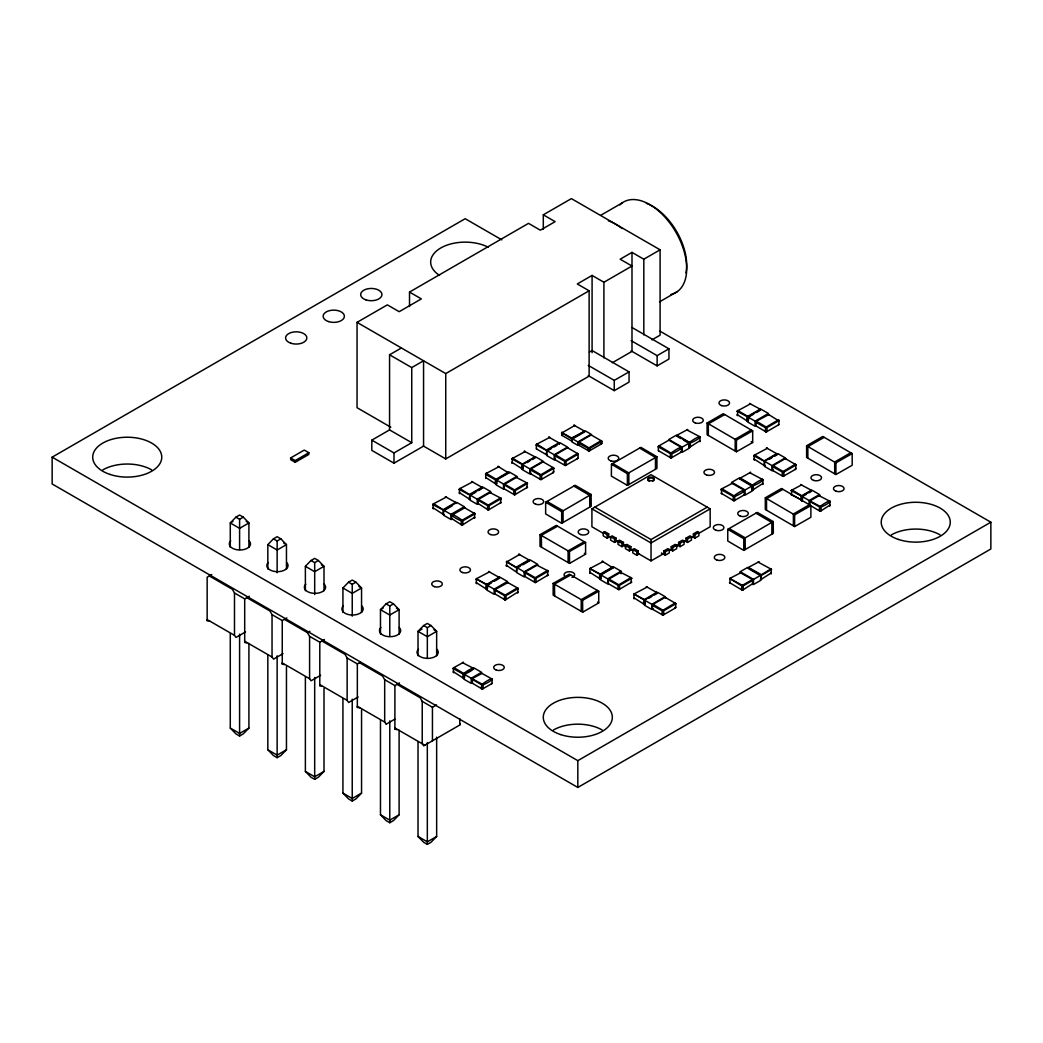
<?xml version="1.0" encoding="UTF-8"?>
<svg xmlns="http://www.w3.org/2000/svg" width="1043" height="1043" viewBox="0 0 1043 1043"><rect width="100%" height="100%" fill="white"/><g stroke="black" fill="none" stroke-linecap="round" stroke-linejoin="round"><path stroke-width="1.5" d="M207.153 620.481L207.153 619.581L234.492 635.356L235.992 637.442L245.509 631.941M248.912 547.379L248.912 522.96L243.293 517.159L239.603 519.297L239.59 549.492M244.701 642.162L244.701 641.249L272.04 657.038L273.54 659.124L283.057 653.622M286.46 569.048L286.46 544.642L280.841 538.84L277.151 540.965L277.138 572.803M282.249 663.83L282.249 662.931L309.588 678.719L311.088 680.792L320.605 675.303M324.008 590.729L324.008 566.31L318.389 560.508L314.699 562.646L314.686 594.484M319.797 685.512L319.797 684.612L347.136 700.388L348.636 702.474L358.153 696.985M361.556 612.41L361.556 587.991L355.937 582.19L352.247 584.328L352.234 616.165M357.345 707.193L357.345 706.294L384.684 722.069L386.249 724.116M399.104 634.092L399.104 609.673L393.485 603.871L389.795 606.009L389.782 636.204M394.893 728.874L394.893 727.962L424.788 745.224M436.652 655.773L436.652 631.354L431.033 625.552L427.343 627.677L427.33 657.885M397.018 684.364L420.12 697.702L422.232 701.365L422.232 743.75L423.732 745.836L459.78 725.015L459.78 723.425M230.281 633.649L230.281 728.066L235.901 733.868L239.59 736.006L239.59 634.144M267.829 655.33L267.829 749.748L273.449 755.549L277.138 757.674L277.138 655.825M305.377 677.011L305.377 771.416L310.997 777.218L314.686 779.356L314.686 677.507M342.925 698.68L342.925 793.097L348.545 798.899L352.234 801.037L352.234 699.175M380.473 720.361L380.473 814.779L386.093 820.58L389.782 822.718L389.782 720.856M418.021 742.042L418.021 836.46L423.641 842.262L427.33 844.387L427.33 742.538M611.472 464.226L611.354 476.103L627.378 485.36L656.934 468.424L656.934 456.756L640.91 447.369L611.472 464.226L627.378 473.678L656.934 456.756M433.067 504.734L433.666 503.704L444.162 510.457L433.067 504.734L433.666 503.704M451.554 515.398L464.852 507.719L463.848 507.341L475.008 513.782L462.049 521.265C446.717 514.668 449.09 510.562 462.466 520.535C464.239 526.506 459.846 526.506 461.632 520.535L474.578 513.052L474.578 518.254L474.761 517.198L462.049 525.216L451.554 518.475L451.723 519.544L451.554 514.721M459.35 489.558L459.95 488.528L470.445 495.282L459.35 489.558L459.95 488.528M485.634 474.382L486.234 473.366L496.546 479.519C498.332 485.49 493.926 485.49 495.712 479.519L508.254 472.075L509.088 472.766L496.129 480.249L485.634 474.382L486.234 473.366M511.917 459.207L512.517 458.19L522.83 464.344C524.616 470.315 520.209 470.315 521.995 464.344L534.955 456.86L524.212 451.15L525.229 451.528L511.67 458.868L523.012 464.93M487.342 585.24L476.429 578.943L487.159 584.654C488.945 590.625 484.539 590.625 486.325 584.654L499.284 577.183L499.454 578.239L494.069 581.355M453.327 668.628L453.914 667.611L464.239 673.765C466.012 679.736 461.619 679.736 463.405 673.765C475.791 664.365 478.163 668.459 463.822 674.495L453.327 668.628L453.914 667.611M536.324 445.113L536.923 444.096L547.419 450.837L536.324 445.113L536.923 444.096M530.405 469.871L530.991 468.855L541.317 475.008C543.09 480.979 538.696 480.979 540.483 475.008L553.012 467.577L553.859 468.255L540.9 475.738L530.405 469.871L530.991 468.855M516.78 568.044L506.468 561.603L517.38 567.9L520.066 566.349M554.811 455.791L555.398 454.761L565.723 460.928C567.496 466.899 563.103 466.899 564.889 460.928L577.418 453.483L578.265 454.161L565.306 461.645L554.811 455.791L555.398 454.761M571.968 439.025L561.642 432.584L572.385 438.295M491.879 683.387L491.462 683.83M578.474 442.975L579.061 441.958L589.386 448.112C590.951 451.906 586.987 451.906 588.552 448.112L601.094 440.667L601.928 441.358L588.969 448.842L578.474 442.975L579.061 441.958M600.924 574.954L590.012 568.644L600.755 574.367C602.541 580.338 598.134 580.338 599.921 574.367L612.88 566.884L613.049 567.953L602.28 574.171M658.355 446.925L658.954 445.896L671.483 453.34C673.27 459.311 668.876 459.311 670.649 453.34C684.025 443.353 686.398 447.473 671.066 454.057L658.355 446.925L658.954 445.896M645.043 600.416L634.131 594.119L644.861 599.829C646.647 605.8 642.24 605.8 644.026 599.829L656.568 592.398L657.403 593.076M688.954 443.249L689.136 442.662C702.5 432.689 704.872 436.808 689.553 443.392L688.954 443.249C687.676 449.507 691.77 447.564 689.971 442.662L677.011 435.192L687.754 429.468L686.737 429.846L700.049 436.848L699.866 441.671L700.049 440.602L689.553 447.343M652.436 605.37L653.022 604.34L663.348 610.507C665.121 616.478 660.727 616.478 662.514 610.507L675.043 603.063L675.89 603.741L662.931 611.224L652.436 605.37L653.022 604.34M737.205 411.516L737.805 410.499L748.118 416.652C749.904 422.624 745.497 422.624 747.283 416.652L760.243 409.169L749.5 403.458L750.517 403.837L736.958 411.177L748.3 417.239M721.261 489.741L721.847 488.711L734.389 496.155C736.175 502.126 731.769 502.126 733.555 496.155C746.918 486.168 749.304 490.288 733.972 496.872L721.261 489.741L721.847 488.711M755.693 422.18L756.279 421.163L766.605 427.317C768.378 433.288 763.984 433.288 765.771 427.317L778.3 419.886L779.147 420.564L766.188 428.047L755.693 422.18L756.279 421.163M754.102 455.96L754.702 454.931L765.197 461.671L754.102 455.96L754.702 454.931M751.86 486.064L752.029 485.49C765.406 475.504 767.778 479.624 752.446 486.207L751.86 486.064C750.582 492.335 754.676 490.379 752.863 485.49L740.334 478.046L739.735 479.076L740.334 478.046M753.15 580.091L742.407 586.296L729.878 578.578L742.825 585.566C744.611 591.537 740.217 591.537 741.99 585.566L752.733 579.373M778.717 424.566L778.3 424.996M772.589 466.625L773.176 465.608L783.502 471.762C785.275 477.733 780.881 477.733 782.667 471.762L795.196 464.318L796.044 465.009L783.084 472.492L772.589 466.625L773.176 465.608M791.259 490.875L791.846 489.845L802.171 496.012C803.944 501.983 799.551 501.983 801.337 496.012L811.337 490.236L800.594 484.513L801.598 484.904L791.011 490.536L802.341 496.585M478.007 499.167L488.75 505.36C490.523 511.331 486.129 511.331 487.915 505.36L500.444 497.928L501.292 498.606L488.333 506.09L477.59 499.884M504.291 483.991L515.033 490.184C516.806 496.155 512.413 496.155 514.199 490.184L526.728 482.753L527.575 483.43L514.616 490.914L503.873 484.708M494.734 589.504L505.646 595.331C507.419 601.303 503.026 601.303 504.812 595.331L517.341 587.887L518.188 588.565L505.229 596.048L494.486 589.856L508.032 582.515L507.028 582.124L517.941 588.226L517.758 593.05L517.941 591.981L505.229 600.012L494.486 593.61M566.923 448.112L568.109 448.112M471.801 678.615L482.713 684.443C484.5 690.414 480.093 690.414 481.879 684.443C494.278 675.03 496.637 679.136 482.296 685.16L471.553 678.967L482.153 673.322M524.942 571.786L535.685 577.978C537.458 583.95 533.064 583.95 534.85 577.978L547.379 570.547L548.227 571.225L535.268 578.709L524.525 572.503M608.486 578.839L619.229 585.032C621.015 591.003 616.609 591.003 618.395 585.032L630.937 577.6L631.771 578.278L618.812 585.762L608.069 579.556M760.895 575.632L771.637 569.426L758.078 562.086L759.095 561.708L748.352 567.418L760.895 574.458L761.481 579.243L760.295 579.243M809.733 500.862L820.645 506.676C822.432 512.648 818.025 512.648 819.811 506.676C832.21 497.263 834.569 501.37 820.228 507.406L809.485 501.201L819.902 495.19L818.898 495.568L829.98 501.292L829.811 506.103L829.98 505.047L820.228 511.357L809.485 504.955M744.715 494.434L743.881 495.112M495.321 589.165L494.904 593.845M525.359 571.825L524.942 576.505M677.428 435.231L676.842 436.248L680.883 438.581M472.388 678.276L472.388 683.4L471.801 682.37M810.32 500.523L809.733 505.294M243.293 517.159L239.603 515.02L235.901 517.159L230.281 522.96L230.281 547.379M267.829 569.048L267.829 544.642L273.449 538.84L277.151 536.702L280.841 538.84M305.377 590.729L305.377 566.31L310.997 560.508L314.699 558.383L318.389 560.508M342.925 612.41L342.925 587.991L348.545 582.19L352.247 580.064L355.937 582.19M248.912 643.414L248.912 728.066L243.293 733.868L239.59 736.006M393.485 603.871L389.795 601.733L386.093 603.871L380.473 609.673L380.473 634.092M286.46 666.725L286.46 749.748L280.841 755.549L277.138 757.674M431.033 625.552L427.343 623.414L423.641 625.552L418.021 631.354L418.021 655.773M324.008 688.406L324.008 771.416L318.389 777.218L314.686 779.356M361.556 710.074L361.556 793.097L355.937 798.899L352.234 801.037M399.104 730.126L399.104 814.779L393.485 820.58L389.782 822.718M436.652 737.153L436.652 836.46L431.033 842.262L427.33 844.387M561.669 523.299L561.669 511.618L591.107 494.486L575.201 485.295L545.645 502.231L545.645 513.912L561.669 523.299L591.225 506.233L591.107 494.486M743.776 550.391L743.776 538.723L773.215 521.578L757.309 512.4L727.753 529.336L727.753 541.004L743.776 550.391L773.332 533.325L773.215 521.578M659.658 330.983L990.85 522.191L990.85 548.996L577.822 787.452L52.15 483.965L52.15 457.16L465.178 218.704L501.826 239.851M390.825 427.213L357.045 407.709L357.045 322.365L387.344 304.869L399.169 311.688L421.346 298.898L409.521 292.066L409.521 306.551M409.521 292.066L528.514 223.358L540.339 230.19L555.124 221.651L543.299 214.819L543.299 229.317M543.299 214.819L571.395 198.613L660.089 249.812L660.089 335.168L651.953 339.862M601.042 215.132L622.071 202.994M389.56 354.789L411.737 367.592L411.737 442.701L389.56 429.899L389.56 354.789L401.386 347.971M411.737 367.592L423.562 360.774L423.562 446.117L393.993 463.183L371.816 450.38L371.816 440.146L389.56 429.899M660.089 249.812L643.818 259.212L631.993 252.38L620.168 259.212L631.993 266.03L603.91 282.249L592.085 275.417L577.3 283.957L589.126 290.788L589.126 376.132L445.739 458.92L423.21 445.909M290.658 457.929L304.256 450.081L308.832 452.727L308.832 454.435L295.234 462.284L290.658 459.637L290.658 457.929L295.234 460.576L308.832 452.727M357.045 322.365L445.739 373.577L589.126 290.788M232.941 521.422L230.281 522.96L239.59 528.332L248.912 522.96L246.239 521.422M371.816 440.146L393.993 452.949L411.737 442.701M659.515 301.857L677.402 291.532M589.399 352.078L592.085 350.526L629.046 371.869L629.046 382.103L614.262 390.643L588.252 375.623M211.742 574.55L207.153 577.196L207.153 620.794L209.708 621.054M612.332 362.729L631.993 351.387L631.993 252.38M588.252 365.389L614.262 380.395L629.046 371.869M631.119 340.631L657.129 355.65L668.954 348.818L668.954 359.066L657.129 365.884L631.119 350.878M209.278 575.971L232.38 589.308L234.492 592.972L244.701 598.878L249.29 596.231M456.521 503.117L455.687 502.426L443.562 509.427L442.975 514.212L443.979 514.59M481.97 487.25L482.557 488.28L481.97 487.25L469.845 494.252L469.259 499.036L470.445 499.036L469.259 499.036M558.944 442.819L559.53 443.836L558.944 442.819L546.819 449.807L546.232 454.592L547.236 454.97M443.562 510.105L456.873 502.426L464.265 506.702L450.954 514.382L443.562 510.105L443.562 515.229L450.954 519.492L450.954 514.382M469.845 494.93L483.157 487.25L490.549 491.527L477.238 499.206L469.845 494.93L469.845 500.053L477.238 504.33L477.238 499.206M496.129 479.767L509.44 472.075L516.833 476.351L503.521 484.03L496.129 479.767L496.129 484.878L503.521 489.154L503.521 484.03M522.413 464.591L535.724 456.899L543.116 461.175L529.805 468.855L522.413 464.591L522.413 469.702L529.805 473.978L529.805 468.855M546.819 450.498L560.13 442.819L567.522 447.082L554.211 454.761L546.819 450.498L546.819 455.622L554.211 459.885L554.211 454.761M444.162 510.457L452.232 505.79M470.445 495.282L475.83 492.166M478.515 490.614L481.214 489.05M527.054 462.597L529.74 461.045M532.438 459.481L535.124 457.929L534.538 456.899M547.419 450.837L551.46 448.503M554.146 446.952L556.845 445.387M561.473 433.158L574.771 425.479L573.767 425.101L584.68 431.202L571.968 437.851L571.968 441.267L561.642 435.114M571.968 438.542L585.266 430.863L591.185 434.266L577.887 441.958L571.968 438.542L571.968 441.958L577.887 445.361L577.887 441.958M572.555 438.881L584.68 431.88L584.093 430.863M246.826 597.652L269.928 610.989L272.04 614.653L282.249 620.559L286.838 617.912M284.374 619.333L307.476 632.671L309.94 631.25M307.476 632.671L309.588 636.334L319.797 642.227L324.386 639.581M383.133 608.134L380.473 609.673L389.782 615.044L399.104 609.673L396.431 608.134M707.102 423.015L723.242 413.693L752.681 430.837L752.681 442.506L736.423 451.762L707.102 434.683L707.102 423.015L736.423 440.081L736.423 451.762M682.161 447.173L689.553 442.91L689.553 448.034L682.161 452.297L682.161 447.173L668.85 439.494L676.242 435.231L689.553 442.91M747.701 416.9L761.012 409.208L768.404 413.484L755.093 421.163L747.701 416.9L747.701 422.011L755.093 426.287L755.093 421.163M749.643 416.457L753.685 414.123M756.371 412.572L760.412 410.238L759.825 409.208M603.415 533.403L591.916 526.767L591.916 508.841L651.041 474.695L710.166 508.841L710.166 526.767L698.667 533.403M751.325 429.912L735.185 439.233L735.185 450.902M529.74 560.56L528.905 559.882L516.78 566.87L516.363 572.033L506.285 565.254L506.468 566.323L506.885 561.16M486.742 584.901L500.053 577.222L507.446 581.486L494.134 589.165L486.742 584.901L486.742 590.025L494.134 594.288L494.134 589.165M516.78 567.561L530.092 559.882L537.484 564.146L524.173 571.825L516.78 567.561L516.78 572.672L524.173 576.948L524.173 571.825M488.685 584.458L491.383 582.907M522.765 564.784L529.492 560.899L528.905 559.882M321.922 641.015L345.024 654.352L347.136 658.016L357.345 663.909L360.083 662.331M248.912 728.066L239.603 733.438L230.281 728.066M422.011 629.046L418.021 631.354L427.33 636.725L436.652 631.354L433.979 629.816M524.772 572.164L537.901 564.784L536.884 565.163L547.979 570.886L547.379 575.671L548.227 574.98L535.268 582.659L524.525 576.257M609.816 536.65L607.209 538.149L603.219 535.854L603.219 532.438L604.692 531.578L608.682 533.886L608.682 536.454L610.95 537.758M603.219 532.438L607.209 534.746L608.682 533.886M617.208 540.913L614.601 542.425L610.611 540.118L610.611 536.702L612.085 535.854L616.074 538.149L616.074 540.717L619.477 542.673M569.569 563.403L585.592 554.146L585.592 542.477L556.271 525.398L540.013 534.655L540.013 546.336L569.569 563.403L569.452 551.525L585.592 542.477M610.611 536.702L614.601 539.009L616.074 538.149M624.601 545.189L621.993 546.688L618.004 544.381L618.004 540.978L619.477 540.118L623.466 542.425L623.466 544.981L626.869 546.949M777.556 454.331L776.722 453.653L764.597 460.654L764.011 465.426L765.014 465.817M618.004 540.978L621.993 543.273L623.466 542.425M764.597 461.332L777.909 453.653L785.301 457.916L771.989 465.608L764.597 461.332L764.597 466.456L771.989 470.719L771.989 465.608M769.239 459.337L771.924 457.786M774.623 456.234L777.309 454.683L776.722 453.653M739.735 478.385L750.647 472.283L749.643 472.675L762.941 479.663L762.772 484.487L762.941 483.417L752.446 490.171M631.993 549.452L629.385 550.952L625.396 548.657L625.396 545.241L626.869 544.381L630.859 546.688L630.859 549.257L633.127 550.561M625.396 545.241L629.385 547.549L630.859 546.688M806.604 445.778L822.744 436.456L852.183 453.588L852.183 465.269L835.925 474.526L806.604 457.447L806.604 445.778L835.925 462.844L835.925 474.526M359.47 662.683L382.572 676.02L384.684 679.684L394.893 685.59L399.482 682.943M639.385 553.716L636.778 555.228L632.788 552.92L632.788 549.505L634.261 548.657L638.251 550.952L638.251 553.52L651.041 560.899L663.83 553.52L663.83 550.952L667.82 548.657L669.293 549.505L669.293 552.92L665.304 555.228L661.392 552.973M286.46 749.748L277.151 755.119L267.829 749.748M594.862 507.133L651.041 539.557L707.219 507.133M710.166 508.841L651.041 542.973L591.916 508.841M632.788 549.505L636.778 551.812L638.251 550.952M745.054 489.988L752.446 485.725L752.446 490.849L745.054 495.112L745.054 489.988L731.756 482.309L739.148 478.046L752.446 485.725M621.028 571.199L607.73 578.878L607.73 583.989L600.338 579.725L600.338 574.602L613.636 566.923L621.028 571.199L621.028 573.754M668.954 550.561L671.223 549.257L671.223 546.688L675.212 544.381L676.685 545.241L676.685 548.657L672.696 550.952L670.088 549.452M676.346 546.297L678.615 544.981L678.615 542.425L682.604 540.118L684.078 540.978L684.078 544.381L680.088 546.688L677.481 545.189M683.739 542.021L686.007 540.717L686.007 538.149L689.997 535.854L691.47 536.702L691.47 540.118L687.48 542.425L684.873 540.913M691.131 537.758L693.399 536.454L693.399 533.886L697.389 531.578L698.862 532.438L698.862 535.854L694.873 538.149L692.265 536.65M663.83 550.952L665.304 551.812L669.293 549.505M671.223 546.688L672.696 547.549L676.685 545.241M678.615 542.425L680.088 543.273L684.078 540.978M686.007 538.149L687.48 539.009L691.47 536.702M693.399 533.886L694.873 534.746L698.862 532.438M765.301 497.798L781.442 488.489L810.88 505.62L810.88 517.302L794.623 526.546L765.301 509.479L765.301 497.798L794.623 514.877L794.623 526.546M463.822 674.013L474.161 668.041L481.553 672.305L471.214 678.276L463.822 674.013L463.822 679.136L471.214 683.4L471.214 678.276M850.827 452.675L834.687 461.997L834.687 473.665M386.184 724.155L394.893 719.122M582.711 612.176L598.734 602.919L598.734 591.251L569.413 574.185L553.155 583.428L553.155 595.11L582.711 612.176L582.594 600.299L598.734 591.251M422.232 701.365L432.441 707.271L436.548 704.899M324.008 771.416L314.699 776.8L305.377 771.416M801.754 496.246L812.093 490.275L819.485 494.538L809.146 500.523L801.754 496.246L801.754 501.37M803.645 495.829L806.265 494.33M808.886 492.817L811.506 491.305L810.919 490.275M644.444 600.077L657.755 592.398L665.147 596.661L651.836 604.34L644.444 600.077L644.444 605.201L651.836 609.464L651.836 604.34M809.524 504.695L793.384 514.016L793.384 525.698M649.085 598.082L651.771 596.531M654.469 594.966L657.155 593.415L656.568 592.398M361.556 793.097L352.247 798.482L342.925 793.097M760.895 579.582L771.39 572.842L771.207 573.911L771.207 568.696L760.295 575.488L748.183 568.487M753.502 579.413L760.895 575.149L760.895 580.26L753.502 584.536L753.502 579.413L740.191 571.733L747.583 567.457L760.895 575.149M399.104 814.779L389.795 820.15L380.473 814.779M436.652 836.46L427.343 841.831L418.021 836.46M52.15 457.16L577.822 760.66L990.85 522.191M724.598 414.619L708.34 423.862L708.34 435.544M736.423 440.081L752.681 430.837M584.354 541.617L568.096 550.873L540.013 534.655M824.1 437.382L807.843 446.626L807.843 458.307M597.496 590.39L581.238 599.647L553.155 583.428M782.798 489.402L766.54 498.658L766.54 510.327M835.925 462.844L852.183 453.588M794.623 514.877L810.88 505.62M557.51 526.259L541.369 535.307L541.486 547.184M570.651 575.032L554.511 584.08L554.628 595.957M359.9 707.767L357.345 707.506L357.345 663.909M589.556 450.745L588.382 450.745M523.012 468.685L521.826 468.685M748.3 420.994L747.114 420.994M668.85 440.381L669.267 440.133M565.893 465.256L564.706 465.256M496.729 483.861L495.542 483.861M541.486 479.35L540.3 479.35M690.14 447.004L688.954 447.004M766.774 431.659L765.588 431.659M515.203 494.525L514.016 494.525M671.666 457.668L670.48 457.668M488.919 509.701L487.733 509.701M462.636 524.877L461.449 524.877M765.197 465.426L764.011 465.426M783.671 476.103L782.485 476.103M753.046 489.819L751.86 489.819M734.559 500.497L733.385 500.497M802.341 500.34L792.497 495.347M487.342 588.995L486.155 588.995M820.815 511.018L819.642 511.018M535.854 582.32L534.668 582.32M505.816 599.66L504.629 599.66M600.924 578.709L599.751 578.709M619.412 589.373L618.225 589.373M645.043 604.171L643.857 604.171M743.007 589.908L741.821 589.908M663.517 614.835L662.331 614.835M481.553 673.191L492.048 679.045L492.048 683.478L482.296 689.123L471.553 682.722M464.409 678.106L463.222 678.106M482.883 688.771L481.71 688.771M562.06 435.557L562.06 432.141M536.923 449.22L536.506 448.777M246.709 642.931L244.701 642.475L244.701 598.878M284.257 664.613L282.249 664.156L282.249 620.546M321.805 686.281L319.797 685.838L319.797 642.227M396.901 729.644L394.893 729.187L394.893 685.59M737.805 410.499L737.388 415.662L737.205 414.592L747.701 421.333M512.517 458.19L512.1 463.353L511.917 462.284L522.413 469.024M791.846 489.845L791.428 495.008M730.296 578.135L729.696 579.152M590.429 568.2L589.843 569.23M634.548 593.676L633.948 594.693M476.847 578.5L476.247 579.517M569.452 551.525L568.096 550.873L568.096 562.542M582.594 600.299L581.238 599.647L581.238 611.328M631.993 327.489L668.954 348.818M777.309 453.992L766.396 447.89L767.413 448.281L754.102 455.269L754.285 460.093L754.102 459.024L764.597 465.778M751.208 441.658L752.681 442.506M683.569 440.133L687.611 442.467M741.078 479.845L750.517 485.295M744.467 490.34L731.339 482.948L732.342 483.339L721.261 489.05L721.847 493.834L721.013 493.156L733.972 500.836L744.467 494.773L743.881 489.988M729.226 528.618L745.132 537.797L745.25 549.544M559.53 443.158L548.618 437.056L549.635 437.434L536.324 444.435L536.324 448.868L546.819 454.931M752.903 579.752L739.774 572.372L740.791 572.75L729.696 578.474L730.296 583.259L729.448 582.568L742.407 590.247L752.903 583.506L752.733 584.575L752.316 579.413M547.119 501.514L563.024 510.705L563.142 522.439M496.129 484.2L485.634 477.459L485.816 478.528L485.634 473.705L498.945 466.703L497.928 466.325L508.841 473.105M482.557 487.589L471.645 481.501L472.662 481.879L459.35 488.88L459.533 493.691L459.35 492.635L469.845 499.375M657.155 592.737L646.243 586.635L647.26 587.013L633.948 594.015L634.131 598.838L633.948 597.769L644.444 604.51M600.338 574.602L607.73 578.878M600.338 579.048L589.843 572.307L590.012 573.363L589.843 568.552L603.141 561.551L602.137 561.16L613.049 567.953M456.273 502.765L445.361 496.664L446.378 497.055L433.067 504.056L433.249 508.867L433.067 507.811L443.562 514.551M529.492 560.221L518.58 554.12L519.597 554.498L506.285 562.177M499.454 577.561L488.541 571.46L489.558 571.838L476.247 578.839L476.429 583.663L476.247 582.594L486.742 589.334M283.787 543.103L286.46 544.642L277.138 550.013L267.829 544.642M321.335 564.784L324.008 566.31L314.686 571.694L305.377 566.31M358.883 586.453L361.556 587.991L352.234 593.376L342.925 587.991M235.901 517.159L239.603 519.297M273.449 538.84L277.151 540.965M310.997 560.508L314.699 562.646M348.545 582.19L352.247 584.328M386.093 603.871L389.795 606.009M423.641 625.552L427.343 627.677M473.574 668.38L462.492 662.657L463.496 662.279L453.327 667.95L453.496 672.774L453.327 671.705L463.822 678.445M755.836 513.117L771.859 522.504L771.859 534.172M727.753 529.336L743.776 538.723M612.828 463.574L628.851 472.961L628.851 484.643M573.728 486.012L589.751 495.399L589.751 507.081M545.645 502.231L561.669 511.618M639.555 448.008L655.46 457.473L655.46 469.141M584.354 553.298L585.592 554.146M597.496 602.072L598.734 602.919M795.196 464.318L795.796 465.347M829.394 500.94L829.98 501.97M791.846 494.969L791.259 493.952L791.259 494.63M762.355 479.324L762.941 480.354M699.449 436.509L700.049 437.525M680.975 447.173L681.561 448.203M770.79 568.748L771.39 569.765M601.094 440.667L601.681 441.697M577.418 453.483L578.018 454.5M553.012 467.577L553.611 468.594M675.043 603.063L675.642 604.08M630.937 577.6L631.523 578.617M526.728 482.753L527.328 483.769M608.486 583.558L608.069 583.311M504.291 488.711L503.873 488.463M500.444 497.928L501.044 498.945M547.379 570.547L547.979 571.564M474.161 513.104L474.761 514.121M455.687 502.426L456.273 503.456M517.341 587.887L517.941 588.917M498.867 577.222L499.454 578.239M491.462 678.706L492.048 679.723M472.987 668.041L473.574 669.058M658.537 451.058L658.537 450.576M778.899 420.903L767.987 414.123L768.991 414.501L755.693 421.502L756.279 426.287L755.445 425.596L766.188 431.998L778.899 424.657L778.899 420.225M809.146 500.523L809.146 505.633M694.873 534.746L694.873 538.149M687.48 539.009L687.48 542.425M680.088 543.273L680.088 546.688M672.696 547.549L672.696 550.952M665.304 551.812L665.304 555.228M657.129 355.65L657.129 365.884M651.041 539.557L651.041 560.899M643.818 259.212L643.818 334.894M636.778 551.812L636.778 555.228M629.385 547.549L629.385 550.952M627.378 473.678L627.378 485.36M621.993 543.273L621.993 546.688M614.601 539.009L614.601 542.425M614.262 380.395L614.262 390.643M607.209 534.746L607.209 538.149M603.91 282.249L603.91 357.932M592.085 275.417L592.085 352.717M577.822 760.66L577.822 787.452M459.78 718.627L459.78 725.015M445.739 373.577L445.739 458.92M432.441 707.271L432.441 740.804M393.993 452.949L393.993 463.183M384.684 679.684L384.684 722.069M347.136 658.016L347.136 700.388M309.588 636.334L309.588 678.719M295.234 460.576L295.234 462.284M272.04 614.653L272.04 657.038M234.492 592.972L234.492 635.356M646.321 203.307A48.082 27.757 60 0 1 685.955 272.927M619.842 204.91A52.267 30.169 60 0 1 676.19 232.719A52.267 30.169 60 0 1 670.727 294.504M608.343 220.803A52.267 30.169 60 0 1 622.097 228.521M653.257 481.097A3.142 1.812 0 0 1 652.605 481.384M649.476 481.384A3.142 1.812 0 0 1 648.329 480.732M648.016 480.288A3.142 1.812 0 0 1 651.041 478.007A3.142 1.812 0 0 1 654.065 480.288M436.821 649.202A10.626 6.128 0 0 1 427.63 658.394A10.626 6.128 0 0 1 418.439 649.202M361.725 605.84A10.626 6.128 0 0 1 352.534 615.044A10.626 6.128 0 0 1 343.343 605.84M286.629 562.49A10.626 6.128 0 0 1 277.438 571.681A10.626 6.128 0 0 1 268.247 562.49M891.348 534.903A34.51 19.921 0 0 1 940.16 534.903M553.416 730.009A34.51 19.921 0 0 1 602.228 730.009M565.606 576.935A5.306 3.064 0 0 1 565.958 572.424A5.306 3.064 0 0 1 573.715 573.011A5.306 3.064 0 0 1 572.02 577.418M102.84 469.871A34.51 19.921 0 0 1 151.652 469.871M439.533 275.391A34.51 19.921 0 0 1 440.772 247.973A34.51 19.921 0 0 1 488.28 247.256M249.081 540.809A10.626 6.128 0 0 1 239.89 550A10.626 6.128 0 0 1 230.699 540.809M324.177 584.158A10.626 6.128 0 0 1 314.986 593.363A10.626 6.128 0 0 1 305.795 584.158M399.273 627.521A10.626 6.128 0 0 1 390.082 636.712A10.626 6.128 0 0 1 380.891 627.521M478.007 499.649L478.007 504.369L477.837 503.3L488.333 510.04L501.292 502.361L500.444 503.039L501.044 498.267L489.949 492.544L490.966 492.166L478.007 499.649M504.291 484.474L504.121 488.802L514.616 494.864L527.575 487.185L526.728 487.863L527.328 483.092L516.233 477.368L517.25 476.99L504.291 484.474M553.611 471.671L553.012 472.701L553.611 471.671M578.018 457.577L577.418 458.607L578.018 457.577M601.681 443.066L601.094 444.083L601.681 443.066M608.486 579.321L608.317 583.65L618.812 589.712L631.771 582.033L630.937 582.711L631.523 577.939L620.442 572.216L621.445 571.838L608.486 579.321M681.561 451.267L680.975 452.297L681.561 451.267M675.642 607.156L675.043 608.186L675.642 607.156M795.796 468.424L795.196 469.441L795.796 468.424M542.699 461.814L543.703 462.192L542.699 461.814M590.768 434.918L591.772 435.296L590.768 434.918M664.73 597.3L665.734 597.691L664.73 597.3M784.884 458.568L785.887 458.946L784.884 458.568M530.405 472.948L530.991 473.978L530.405 472.948M554.811 458.855L555.398 459.885L554.811 458.855M578.474 444.344L579.061 445.361L578.474 444.344M652.436 608.434L653.022 609.464L652.436 608.434M772.589 469.702L773.176 470.719L772.589 469.702M543.116 461.853L530.405 469.194L530.405 473.639L540.9 479.689L553.611 472.349L553.611 467.916L543.116 461.853M567.522 447.76L554.811 455.1L554.811 459.546L565.306 465.608L578.018 458.268L578.018 453.822L567.522 447.76M591.185 434.957L578.474 442.297L578.474 445.022L588.969 451.084L601.681 443.744L601.681 441.02L591.185 434.957M668.85 440.172L658.355 446.235L658.355 450.68L671.066 458.02L681.561 451.958L681.561 447.512L668.85 440.172M785.301 458.607L772.589 465.947L772.589 470.38L783.084 476.442L795.796 469.102L795.796 464.656L785.301 458.607M665.147 597.339L652.436 604.679L652.436 609.125L662.931 615.187L675.642 607.847L675.642 603.402L665.147 597.339M649.476 480.536A3.142 1.812 0 0 0 654.183 478.972A3.142 1.812 0 0 0 649.476 477.394A3.142 1.812 0 0 0 649.476 480.536M328.454 321.557A10.626 6.128 0 0 0 344.386 316.251A10.626 6.128 0 0 0 328.454 310.944A10.626 6.128 0 0 0 328.454 321.557M898.492 539.453A34.51 19.921 0 0 0 950.264 522.191A34.51 19.921 0 0 0 898.492 504.942A34.51 19.921 0 0 0 898.492 539.453M560.56 734.559A34.51 19.921 0 0 0 612.332 717.297A34.51 19.921 0 0 0 560.56 700.036A34.51 19.921 0 0 0 560.56 734.559M610.833 460.902A5.306 3.064 0 0 0 618.799 458.242A5.306 3.064 0 0 0 610.833 455.595A5.306 3.064 0 0 0 610.833 460.902M715.967 530.274A5.306 3.064 0 0 0 723.933 527.615A5.306 3.064 0 0 0 715.967 524.955A5.306 3.064 0 0 0 715.967 530.274M496.312 670.088A5.306 3.064 0 0 0 504.277 667.442A5.306 3.064 0 0 0 496.312 664.782A5.306 3.064 0 0 0 496.312 670.088M740.374 516.181A5.306 3.064 0 0 0 748.339 513.521A5.306 3.064 0 0 0 740.374 510.874A5.306 3.064 0 0 0 740.374 516.181M695.316 422.963A5.306 3.064 0 0 0 703.282 420.303A5.306 3.064 0 0 0 695.316 417.656A5.306 3.064 0 0 0 695.316 422.963M813.592 480.406A5.306 3.064 0 0 0 821.558 477.759A5.306 3.064 0 0 0 813.592 475.1A5.306 3.064 0 0 0 813.592 480.406M490.679 534.603A5.306 3.064 0 0 0 498.645 531.956A5.306 3.064 0 0 0 490.679 529.296A5.306 3.064 0 0 0 490.679 534.603M434.357 586.635A5.306 3.064 0 0 0 442.323 583.976A5.306 3.064 0 0 0 434.357 581.329A5.306 3.064 0 0 0 434.357 586.635M836.121 491.253A5.306 3.064 0 0 0 844.087 488.593A5.306 3.064 0 0 0 836.121 485.934A5.306 3.064 0 0 0 836.121 491.253M580.795 534.603A5.306 3.064 0 0 0 588.76 531.956A5.306 3.064 0 0 0 580.795 529.296A5.306 3.064 0 0 0 580.795 534.603M706.58 474.995A5.306 3.064 0 0 0 714.546 472.336A5.306 3.064 0 0 0 706.58 469.676A5.306 3.064 0 0 0 706.58 474.995M462.518 572.542A5.306 3.064 0 0 0 470.484 569.882A5.306 3.064 0 0 0 462.518 567.236A5.306 3.064 0 0 0 462.518 572.542M716.906 560.078A5.306 3.064 0 0 0 724.872 557.431A5.306 3.064 0 0 0 716.906 554.772A5.306 3.064 0 0 0 716.906 560.078M721.6 405.623A5.306 3.064 0 0 0 729.565 402.963A5.306 3.064 0 0 0 721.6 400.316A5.306 3.064 0 0 0 721.6 405.623M535.737 504.251A5.306 3.064 0 0 0 543.703 501.605A5.306 3.064 0 0 0 535.737 498.945A5.306 3.064 0 0 0 535.737 504.251M109.984 474.422A34.51 19.921 0 0 0 161.756 457.16A34.51 19.921 0 0 0 109.984 439.898A34.51 19.921 0 0 0 109.984 474.422M290.906 343.238A10.626 6.128 0 0 0 306.838 337.932A10.626 6.128 0 0 0 290.906 332.626A10.626 6.128 0 0 0 290.906 343.238M366.002 299.889A10.626 6.128 0 0 0 381.934 294.569A10.626 6.128 0 0 0 366.002 289.263A10.626 6.128 0 0 0 366.002 299.889"/></g></svg>
